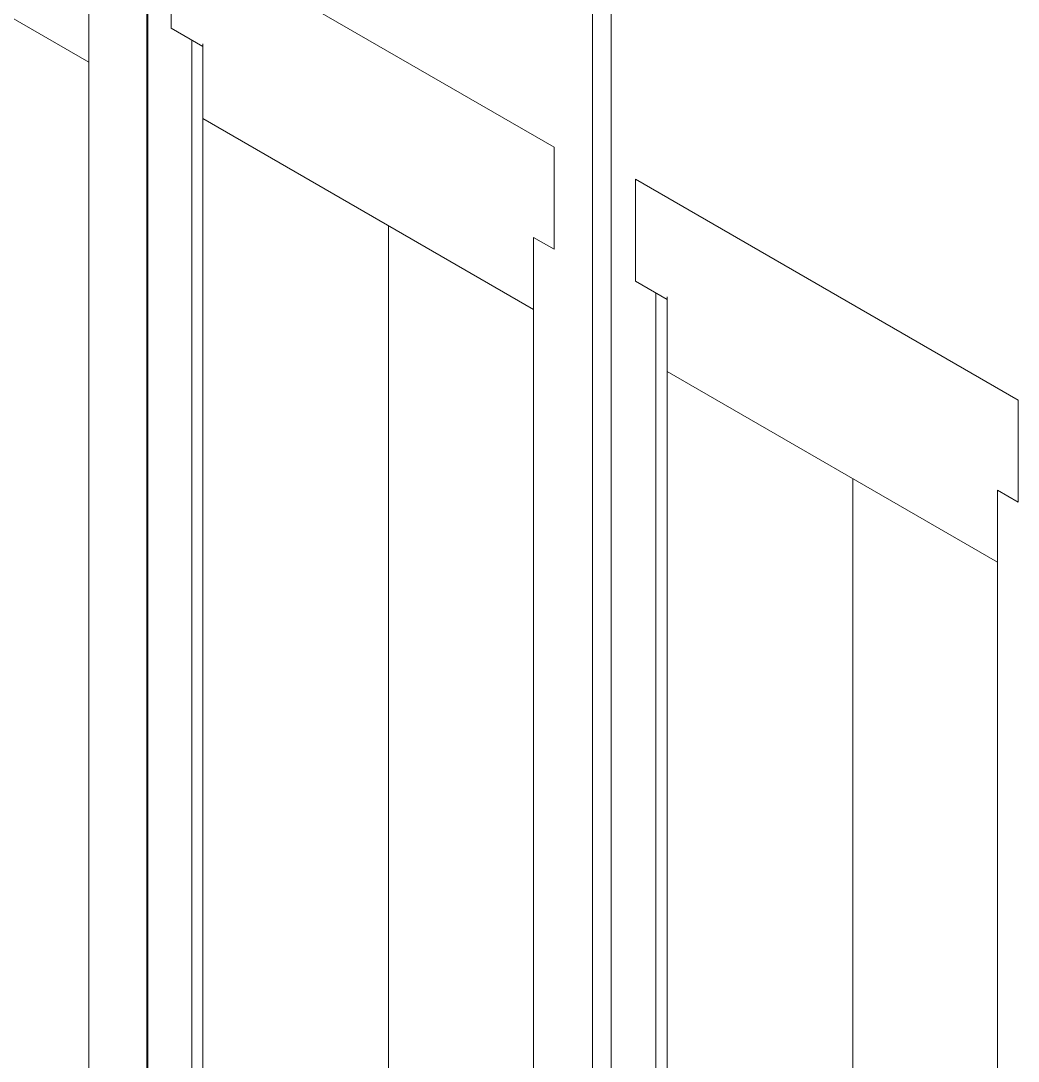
# Model space of a CAD drawing. Header units: inches. Extents: x 67248 to 85686, y -40174 to -31152.
# Drawn here: x 82465.76 to 82491.62, y -32942.82 to -32915.84 of the extents above; entities that cross this region are included whole.
import ezdxf

# ---------------------------------------------------------------- set-up
doc = ezdxf.new("R2010")
doc.units = ezdxf.units.IN
doc.header["$MEASUREMENT"] = 0

# ---------------------------------------------------------------- blocks, each defined once
blk = doc.blocks.new('ET200S')
at = {"lineweight": 0}
for p, q in [((76.1, 30.994), (76.1, -34.49)), ((76.122, -34.556), (76.122, 30.927)), ((86.794, -40.491), (86.794, 24.993)), ((87.243, 24.924), (87.243, -40.56)), ((74.708, 16.379), (66.772, 20.961)), ((76.682, 19.644), (76.682, 17.195)), ((76.682, 19.644), (85.875, 14.337)), ((74.708, 18.108), (74.708, -21.084)), ((76.682, 17.195), (77.444, 16.755)), ((77.177, 16.909), (77.177, -22.283)), ((77.444, -22.129), (77.444, 16.818)), ((85.38, 10.444), (77.444, 15.026)), ((85.875, 14.337), (85.875, 11.888)), ((87.826, 13.574), (87.826, 11.125)), ((87.826, 13.574), (97.018, 8.267)), ((81.903, 12.452), (81.903, -24.291)), ((85.38, 12.173), (85.38, -27.019)), ((85.38, 12.173), (85.875, 11.888)), ((87.826, 11.125), (88.587, 10.685)), ((88.321, 10.839), (88.321, -28.353)), ((88.587, -28.199), (88.587, 10.748)), ((96.523, 4.374), (88.587, 8.956)), ((97.018, 8.267), (97.018, 5.818)), ((93.046, 6.382), (93.046, -30.361)), ((96.523, 6.103), (96.523, -33.089)), ((96.523, 6.103), (97.018, 5.818))]:
    blk.add_line(p, q, dxfattribs=at)

msp = doc.modelspace()

# ---------------------------------------------------------------- block references
at = {"xscale": 1.08, "yscale": 1.08, "zscale": 1.08}
msp.add_blockref('ET200S', (82386.84, -32934.605, 0.332), dxfattribs=at)

doc.saveas('drawing.dxf')
